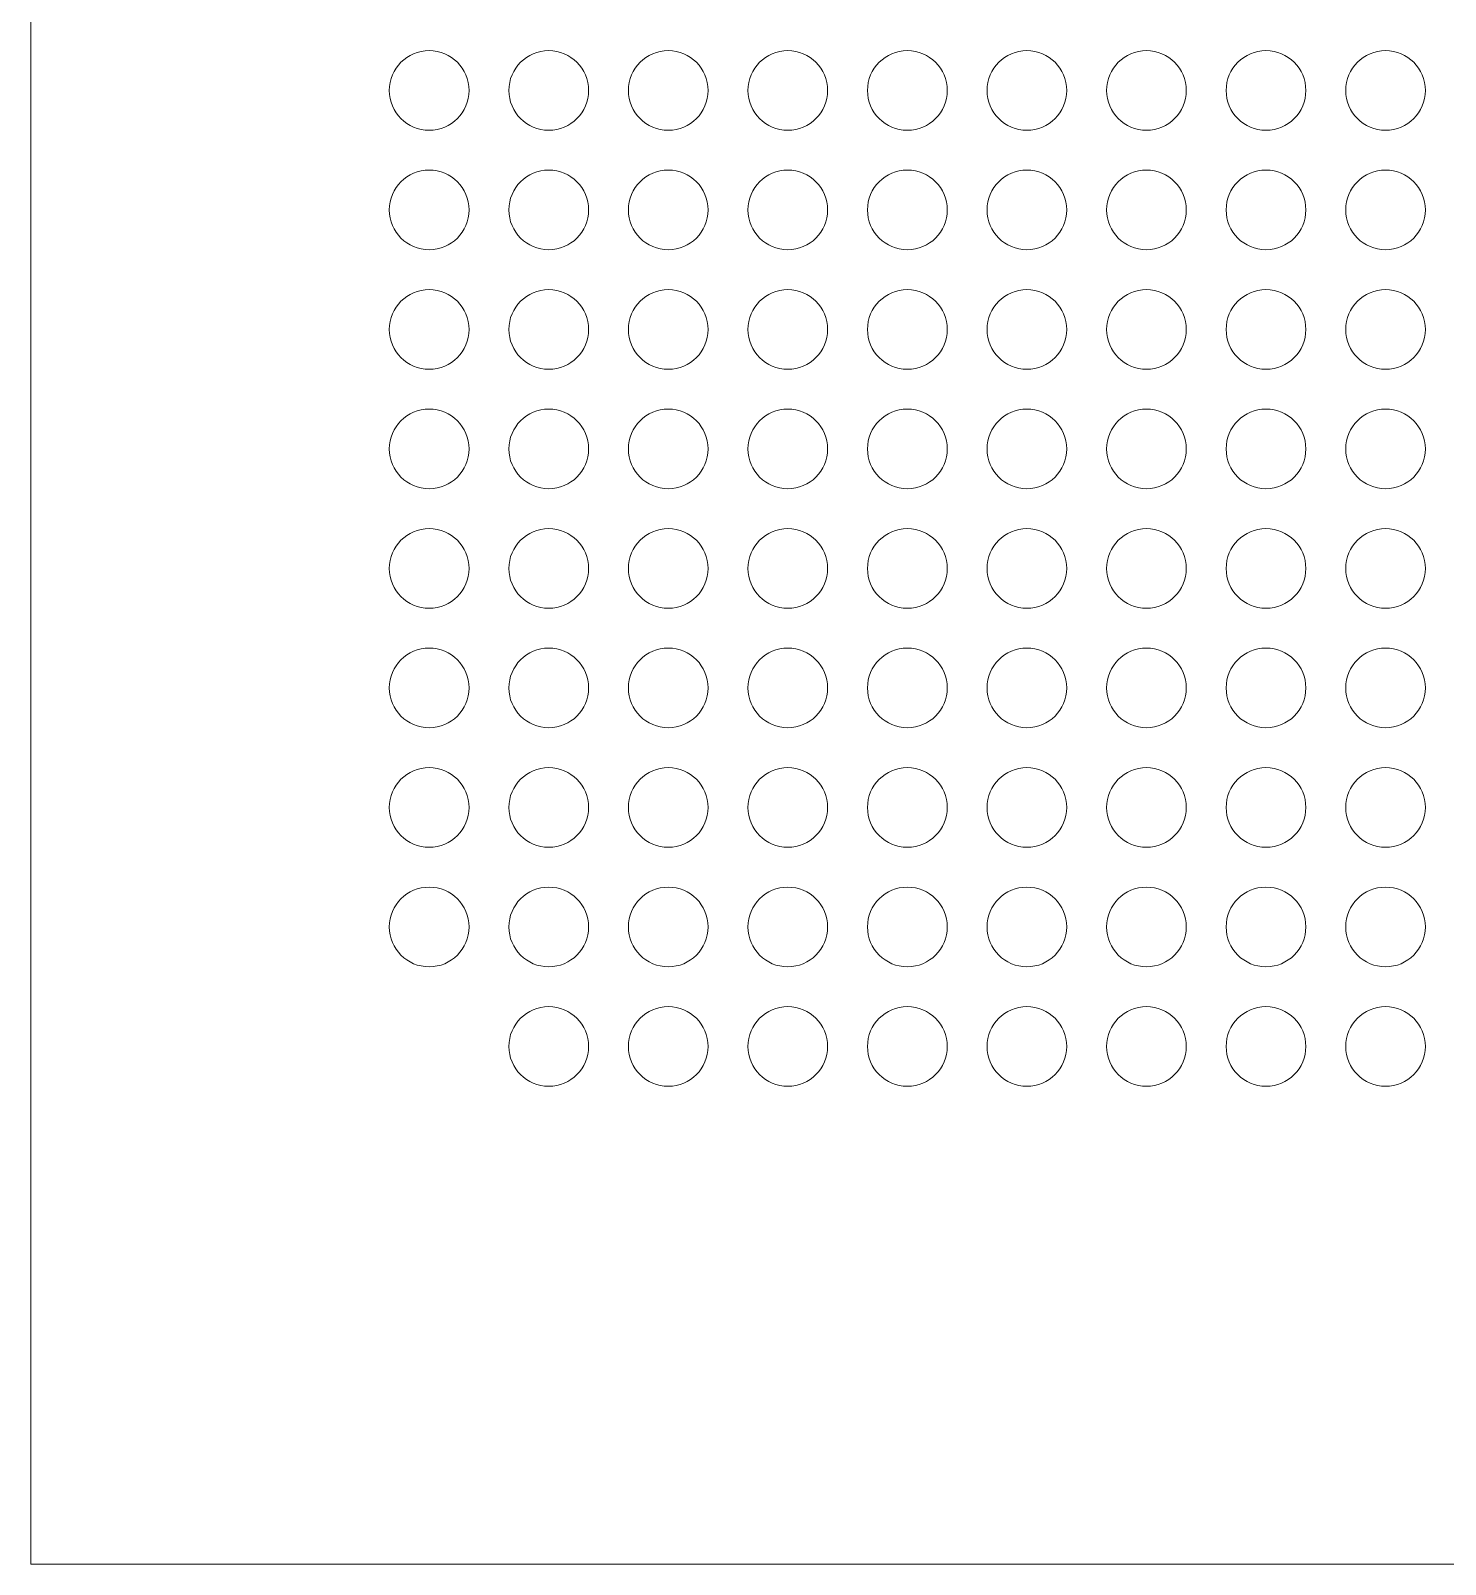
# Model space of a CAD drawing. Header units: centimetres. Extents: x -67.6 to -20.6, y -25.4 to 27.8.
# Drawn here: x -59.702 to -57.927, y -24.204 to -22.279 of the extents above; entities that cross this region are included whole.
import ezdxf

# ---------------------------------------------------------------- set-up
doc = ezdxf.new("R2010")
doc.units = ezdxf.units.CM
doc.header["$MEASUREMENT"] = 0
doc.layers.add('Layer 1', color=7, linetype='Continuous')

msp = doc.modelspace()

# ---------------------------------------------------------------- linework, layer by layer
at = {"layer": 'Layer 1', "color": 250, "lineweight": 9}
for points in [[(-59.70196, -24.2043), (-59.70196, -24.2043), (-52.70196, -24.2043), (-52.70196, -24.2043), (-52.70196, -24.2043), (-52.70196, -16.9043), (-52.70196, -16.9043), (-52.70196, -16.9043), (-59.70196, -16.9043), (-59.70196, -16.9043), (-59.70196, -16.9043), (-59.70196, -24.2043), (-59.70196, -24.2043)], [(-59.20196, -22.3043), (-59.17435, -22.3043), (-59.15196, -22.32669), (-59.15196, -22.3543), (-59.15196, -22.38191), (-59.17435, -22.4043), (-59.20196, -22.4043), (-59.22957, -22.4043), (-59.25196, -22.38191), (-59.25196, -22.3543), (-59.25196, -22.32669), (-59.22957, -22.3043), (-59.20196, -22.3043)], [(-59.05196, -22.3043), (-59.02435, -22.3043), (-59.00196, -22.32669), (-59.00196, -22.3543), (-59.00196, -22.38191), (-59.02435, -22.4043), (-59.05196, -22.4043), (-59.07957, -22.4043), (-59.10196, -22.38191), (-59.10196, -22.3543), (-59.10196, -22.32669), (-59.07957, -22.3043), (-59.05196, -22.3043)], [(-58.90196, -22.3043), (-58.87435, -22.3043), (-58.85196, -22.32669), (-58.85196, -22.3543), (-58.85196, -22.38191), (-58.87435, -22.4043), (-58.90196, -22.4043), (-58.92957, -22.4043), (-58.95196, -22.38191), (-58.95196, -22.3543), (-58.95196, -22.32669), (-58.92957, -22.3043), (-58.90196, -22.3043)], [(-58.75196, -22.3043), (-58.72435, -22.3043), (-58.70196, -22.32669), (-58.70196, -22.3543), (-58.70196, -22.38191), (-58.72435, -22.4043), (-58.75196, -22.4043), (-58.77957, -22.4043), (-58.80196, -22.38191), (-58.80196, -22.3543), (-58.80196, -22.32669), (-58.77957, -22.3043), (-58.75196, -22.3043)], [(-58.60196, -22.3043), (-58.57435, -22.3043), (-58.55196, -22.32669), (-58.55196, -22.3543), (-58.55196, -22.38191), (-58.57435, -22.4043), (-58.60196, -22.4043), (-58.62957, -22.4043), (-58.65196, -22.38191), (-58.65196, -22.3543), (-58.65196, -22.32669), (-58.62957, -22.3043), (-58.60196, -22.3043)], [(-58.45196, -22.3043), (-58.42435, -22.3043), (-58.40196, -22.32669), (-58.40196, -22.3543), (-58.40196, -22.38191), (-58.42435, -22.4043), (-58.45196, -22.4043), (-58.47957, -22.4043), (-58.50196, -22.38191), (-58.50196, -22.3543), (-58.50196, -22.32669), (-58.47957, -22.3043), (-58.45196, -22.3043)], [(-58.30196, -22.3043), (-58.27435, -22.3043), (-58.25196, -22.32669), (-58.25196, -22.3543), (-58.25196, -22.38191), (-58.27435, -22.4043), (-58.30196, -22.4043), (-58.32957, -22.4043), (-58.35196, -22.38191), (-58.35196, -22.3543), (-58.35196, -22.32669), (-58.32957, -22.3043), (-58.30196, -22.3043)], [(-58.15196, -22.3043), (-58.12435, -22.3043), (-58.10196, -22.32669), (-58.10196, -22.3543), (-58.10196, -22.38191), (-58.12435, -22.4043), (-58.15196, -22.4043), (-58.17957, -22.4043), (-58.20196, -22.38191), (-58.20196, -22.3543), (-58.20196, -22.32669), (-58.17957, -22.3043), (-58.15196, -22.3043)], [(-58.00196, -22.3043), (-57.97435, -22.3043), (-57.95196, -22.32669), (-57.95196, -22.3543), (-57.95196, -22.38191), (-57.97435, -22.4043), (-58.00196, -22.4043), (-58.02957, -22.4043), (-58.05196, -22.38191), (-58.05196, -22.3543), (-58.05196, -22.32669), (-58.02957, -22.3043), (-58.00196, -22.3043)], [(-59.20196, -22.4543), (-59.17435, -22.4543), (-59.15196, -22.47669), (-59.15196, -22.5043), (-59.15196, -22.53191), (-59.17435, -22.5543), (-59.20196, -22.5543), (-59.22957, -22.5543), (-59.25196, -22.53191), (-59.25196, -22.5043), (-59.25196, -22.47669), (-59.22957, -22.4543), (-59.20196, -22.4543)], [(-59.05196, -22.4543), (-59.02435, -22.4543), (-59.00196, -22.47669), (-59.00196, -22.5043), (-59.00196, -22.53191), (-59.02435, -22.5543), (-59.05196, -22.5543), (-59.07957, -22.5543), (-59.10196, -22.53191), (-59.10196, -22.5043), (-59.10196, -22.47669), (-59.07957, -22.4543), (-59.05196, -22.4543)], [(-58.90196, -22.4543), (-58.87435, -22.4543), (-58.85196, -22.47669), (-58.85196, -22.5043), (-58.85196, -22.53191), (-58.87435, -22.5543), (-58.90196, -22.5543), (-58.92957, -22.5543), (-58.95196, -22.53191), (-58.95196, -22.5043), (-58.95196, -22.47669), (-58.92957, -22.4543), (-58.90196, -22.4543)], [(-58.75196, -22.4543), (-58.72435, -22.4543), (-58.70196, -22.47669), (-58.70196, -22.5043), (-58.70196, -22.53191), (-58.72435, -22.5543), (-58.75196, -22.5543), (-58.77957, -22.5543), (-58.80196, -22.53191), (-58.80196, -22.5043), (-58.80196, -22.47669), (-58.77957, -22.4543), (-58.75196, -22.4543)], [(-58.60196, -22.4543), (-58.57435, -22.4543), (-58.55196, -22.47669), (-58.55196, -22.5043), (-58.55196, -22.53191), (-58.57435, -22.5543), (-58.60196, -22.5543), (-58.62957, -22.5543), (-58.65196, -22.53191), (-58.65196, -22.5043), (-58.65196, -22.47669), (-58.62957, -22.4543), (-58.60196, -22.4543)], [(-58.45196, -22.4543), (-58.42435, -22.4543), (-58.40196, -22.47669), (-58.40196, -22.5043), (-58.40196, -22.53191), (-58.42435, -22.5543), (-58.45196, -22.5543), (-58.47957, -22.5543), (-58.50196, -22.53191), (-58.50196, -22.5043), (-58.50196, -22.47669), (-58.47957, -22.4543), (-58.45196, -22.4543)], [(-58.30196, -22.4543), (-58.27435, -22.4543), (-58.25196, -22.47669), (-58.25196, -22.5043), (-58.25196, -22.53191), (-58.27435, -22.5543), (-58.30196, -22.5543), (-58.32957, -22.5543), (-58.35196, -22.53191), (-58.35196, -22.5043), (-58.35196, -22.47669), (-58.32957, -22.4543), (-58.30196, -22.4543)], [(-58.15196, -22.4543), (-58.12435, -22.4543), (-58.10196, -22.47669), (-58.10196, -22.5043), (-58.10196, -22.53191), (-58.12435, -22.5543), (-58.15196, -22.5543), (-58.17957, -22.5543), (-58.20196, -22.53191), (-58.20196, -22.5043), (-58.20196, -22.47669), (-58.17957, -22.4543), (-58.15196, -22.4543)], [(-58.00196, -22.4543), (-57.97435, -22.4543), (-57.95196, -22.47669), (-57.95196, -22.5043), (-57.95196, -22.53191), (-57.97435, -22.5543), (-58.00196, -22.5543), (-58.02957, -22.5543), (-58.05196, -22.53191), (-58.05196, -22.5043), (-58.05196, -22.47669), (-58.02957, -22.4543), (-58.00196, -22.4543)], [(-59.20196, -22.6043), (-59.17435, -22.6043), (-59.15196, -22.62669), (-59.15196, -22.6543), (-59.15196, -22.68191), (-59.17435, -22.7043), (-59.20196, -22.7043), (-59.22957, -22.7043), (-59.25196, -22.68191), (-59.25196, -22.6543), (-59.25196, -22.62669), (-59.22957, -22.6043), (-59.20196, -22.6043)], [(-59.05196, -22.6043), (-59.02435, -22.6043), (-59.00196, -22.62669), (-59.00196, -22.6543), (-59.00196, -22.68191), (-59.02435, -22.7043), (-59.05196, -22.7043), (-59.07957, -22.7043), (-59.10196, -22.68191), (-59.10196, -22.6543), (-59.10196, -22.62669), (-59.07957, -22.6043), (-59.05196, -22.6043)], [(-58.90196, -22.6043), (-58.87435, -22.6043), (-58.85196, -22.62669), (-58.85196, -22.6543), (-58.85196, -22.68191), (-58.87435, -22.7043), (-58.90196, -22.7043), (-58.92957, -22.7043), (-58.95196, -22.68191), (-58.95196, -22.6543), (-58.95196, -22.62669), (-58.92957, -22.6043), (-58.90196, -22.6043)], [(-58.75196, -22.6043), (-58.72435, -22.6043), (-58.70196, -22.62669), (-58.70196, -22.6543), (-58.70196, -22.68191), (-58.72435, -22.7043), (-58.75196, -22.7043), (-58.77957, -22.7043), (-58.80196, -22.68191), (-58.80196, -22.6543), (-58.80196, -22.62669), (-58.77957, -22.6043), (-58.75196, -22.6043)], [(-58.60196, -22.6043), (-58.57435, -22.6043), (-58.55196, -22.62669), (-58.55196, -22.6543), (-58.55196, -22.68191), (-58.57435, -22.7043), (-58.60196, -22.7043), (-58.62957, -22.7043), (-58.65196, -22.68191), (-58.65196, -22.6543), (-58.65196, -22.62669), (-58.62957, -22.6043), (-58.60196, -22.6043)], [(-58.45196, -22.6043), (-58.42435, -22.6043), (-58.40196, -22.62669), (-58.40196, -22.6543), (-58.40196, -22.68191), (-58.42435, -22.7043), (-58.45196, -22.7043), (-58.47957, -22.7043), (-58.50196, -22.68191), (-58.50196, -22.6543), (-58.50196, -22.62669), (-58.47957, -22.6043), (-58.45196, -22.6043)], [(-58.30196, -22.6043), (-58.27435, -22.6043), (-58.25196, -22.62669), (-58.25196, -22.6543), (-58.25196, -22.68191), (-58.27435, -22.7043), (-58.30196, -22.7043), (-58.32957, -22.7043), (-58.35196, -22.68191), (-58.35196, -22.6543), (-58.35196, -22.62669), (-58.32957, -22.6043), (-58.30196, -22.6043)], [(-58.15196, -22.6043), (-58.12435, -22.6043), (-58.10196, -22.62669), (-58.10196, -22.6543), (-58.10196, -22.68191), (-58.12435, -22.7043), (-58.15196, -22.7043), (-58.17957, -22.7043), (-58.20196, -22.68191), (-58.20196, -22.6543), (-58.20196, -22.62669), (-58.17957, -22.6043), (-58.15196, -22.6043)], [(-58.00196, -22.6043), (-57.97435, -22.6043), (-57.95196, -22.62669), (-57.95196, -22.6543), (-57.95196, -22.68191), (-57.97435, -22.7043), (-58.00196, -22.7043), (-58.02957, -22.7043), (-58.05196, -22.68191), (-58.05196, -22.6543), (-58.05196, -22.62669), (-58.02957, -22.6043), (-58.00196, -22.6043)], [(-59.20196, -22.7543), (-59.17435, -22.7543), (-59.15196, -22.77669), (-59.15196, -22.8043), (-59.15196, -22.83191), (-59.17435, -22.8543), (-59.20196, -22.8543), (-59.22957, -22.8543), (-59.25196, -22.83191), (-59.25196, -22.8043), (-59.25196, -22.77669), (-59.22957, -22.7543), (-59.20196, -22.7543)], [(-59.05196, -22.7543), (-59.02435, -22.7543), (-59.00196, -22.77669), (-59.00196, -22.8043), (-59.00196, -22.83191), (-59.02435, -22.8543), (-59.05196, -22.8543), (-59.07957, -22.8543), (-59.10196, -22.83191), (-59.10196, -22.8043), (-59.10196, -22.77669), (-59.07957, -22.7543), (-59.05196, -22.7543)], [(-58.90196, -22.7543), (-58.87435, -22.7543), (-58.85196, -22.77669), (-58.85196, -22.8043), (-58.85196, -22.83191), (-58.87435, -22.8543), (-58.90196, -22.8543), (-58.92957, -22.8543), (-58.95196, -22.83191), (-58.95196, -22.8043), (-58.95196, -22.77669), (-58.92957, -22.7543), (-58.90196, -22.7543)], [(-58.75196, -22.7543), (-58.72435, -22.7543), (-58.70196, -22.77669), (-58.70196, -22.8043), (-58.70196, -22.83191), (-58.72435, -22.8543), (-58.75196, -22.8543), (-58.77957, -22.8543), (-58.80196, -22.83191), (-58.80196, -22.8043), (-58.80196, -22.77669), (-58.77957, -22.7543), (-58.75196, -22.7543)], [(-58.60196, -22.7543), (-58.57435, -22.7543), (-58.55196, -22.77669), (-58.55196, -22.8043), (-58.55196, -22.83191), (-58.57435, -22.8543), (-58.60196, -22.8543), (-58.62957, -22.8543), (-58.65196, -22.83191), (-58.65196, -22.8043), (-58.65196, -22.77669), (-58.62957, -22.7543), (-58.60196, -22.7543)], [(-58.45196, -22.7543), (-58.42435, -22.7543), (-58.40196, -22.77669), (-58.40196, -22.8043), (-58.40196, -22.83191), (-58.42435, -22.8543), (-58.45196, -22.8543), (-58.47957, -22.8543), (-58.50196, -22.83191), (-58.50196, -22.8043), (-58.50196, -22.77669), (-58.47957, -22.7543), (-58.45196, -22.7543)], [(-58.30196, -22.7543), (-58.27435, -22.7543), (-58.25196, -22.77669), (-58.25196, -22.8043), (-58.25196, -22.83191), (-58.27435, -22.8543), (-58.30196, -22.8543), (-58.32957, -22.8543), (-58.35196, -22.83191), (-58.35196, -22.8043), (-58.35196, -22.77669), (-58.32957, -22.7543), (-58.30196, -22.7543)], [(-58.15196, -22.7543), (-58.12435, -22.7543), (-58.10196, -22.77669), (-58.10196, -22.8043), (-58.10196, -22.83191), (-58.12435, -22.8543), (-58.15196, -22.8543), (-58.17957, -22.8543), (-58.20196, -22.83191), (-58.20196, -22.8043), (-58.20196, -22.77669), (-58.17957, -22.7543), (-58.15196, -22.7543)], [(-58.00196, -22.7543), (-57.97435, -22.7543), (-57.95196, -22.77669), (-57.95196, -22.8043), (-57.95196, -22.83191), (-57.97435, -22.8543), (-58.00196, -22.8543), (-58.02957, -22.8543), (-58.05196, -22.83191), (-58.05196, -22.8043), (-58.05196, -22.77669), (-58.02957, -22.7543), (-58.00196, -22.7543)], [(-59.20196, -22.9043), (-59.17435, -22.9043), (-59.15196, -22.92669), (-59.15196, -22.9543), (-59.15196, -22.98191), (-59.17435, -23.0043), (-59.20196, -23.0043), (-59.22957, -23.0043), (-59.25196, -22.98191), (-59.25196, -22.9543), (-59.25196, -22.92669), (-59.22957, -22.9043), (-59.20196, -22.9043)], [(-59.05196, -22.9043), (-59.02435, -22.9043), (-59.00196, -22.92669), (-59.00196, -22.9543), (-59.00196, -22.98191), (-59.02435, -23.0043), (-59.05196, -23.0043), (-59.07957, -23.0043), (-59.10196, -22.98191), (-59.10196, -22.9543), (-59.10196, -22.92669), (-59.07957, -22.9043), (-59.05196, -22.9043)], [(-58.90196, -22.9043), (-58.87435, -22.9043), (-58.85196, -22.92669), (-58.85196, -22.9543), (-58.85196, -22.98191), (-58.87435, -23.0043), (-58.90196, -23.0043), (-58.92957, -23.0043), (-58.95196, -22.98191), (-58.95196, -22.9543), (-58.95196, -22.92669), (-58.92957, -22.9043), (-58.90196, -22.9043)], [(-58.75196, -22.9043), (-58.72435, -22.9043), (-58.70196, -22.92669), (-58.70196, -22.9543), (-58.70196, -22.98191), (-58.72435, -23.0043), (-58.75196, -23.0043), (-58.77957, -23.0043), (-58.80196, -22.98191), (-58.80196, -22.9543), (-58.80196, -22.92669), (-58.77957, -22.9043), (-58.75196, -22.9043)], [(-58.60196, -22.9043), (-58.57435, -22.9043), (-58.55196, -22.92669), (-58.55196, -22.9543), (-58.55196, -22.98191), (-58.57435, -23.0043), (-58.60196, -23.0043), (-58.62957, -23.0043), (-58.65196, -22.98191), (-58.65196, -22.9543), (-58.65196, -22.92669), (-58.62957, -22.9043), (-58.60196, -22.9043)], [(-58.45196, -22.9043), (-58.42435, -22.9043), (-58.40196, -22.92669), (-58.40196, -22.9543), (-58.40196, -22.98191), (-58.42435, -23.0043), (-58.45196, -23.0043), (-58.47957, -23.0043), (-58.50196, -22.98191), (-58.50196, -22.9543), (-58.50196, -22.92669), (-58.47957, -22.9043), (-58.45196, -22.9043)], [(-58.30196, -22.9043), (-58.27435, -22.9043), (-58.25196, -22.92669), (-58.25196, -22.9543), (-58.25196, -22.98191), (-58.27435, -23.0043), (-58.30196, -23.0043), (-58.32957, -23.0043), (-58.35196, -22.98191), (-58.35196, -22.9543), (-58.35196, -22.92669), (-58.32957, -22.9043), (-58.30196, -22.9043)], [(-58.15196, -22.9043), (-58.12435, -22.9043), (-58.10196, -22.92669), (-58.10196, -22.9543), (-58.10196, -22.98191), (-58.12435, -23.0043), (-58.15196, -23.0043), (-58.17957, -23.0043), (-58.20196, -22.98191), (-58.20196, -22.9543), (-58.20196, -22.92669), (-58.17957, -22.9043), (-58.15196, -22.9043)], [(-58.00196, -22.9043), (-57.97435, -22.9043), (-57.95196, -22.92669), (-57.95196, -22.9543), (-57.95196, -22.98191), (-57.97435, -23.0043), (-58.00196, -23.0043), (-58.02957, -23.0043), (-58.05196, -22.98191), (-58.05196, -22.9543), (-58.05196, -22.92669), (-58.02957, -22.9043), (-58.00196, -22.9043)], [(-59.20196, -23.0543), (-59.17435, -23.0543), (-59.15196, -23.07669), (-59.15196, -23.1043), (-59.15196, -23.13191), (-59.17435, -23.1543), (-59.20196, -23.1543), (-59.22957, -23.1543), (-59.25196, -23.13191), (-59.25196, -23.1043), (-59.25196, -23.07669), (-59.22957, -23.0543), (-59.20196, -23.0543)], [(-59.05196, -23.0543), (-59.02435, -23.0543), (-59.00196, -23.07669), (-59.00196, -23.1043), (-59.00196, -23.13191), (-59.02435, -23.1543), (-59.05196, -23.1543), (-59.07957, -23.1543), (-59.10196, -23.13191), (-59.10196, -23.1043), (-59.10196, -23.07669), (-59.07957, -23.0543), (-59.05196, -23.0543)], [(-58.90196, -23.0543), (-58.87435, -23.0543), (-58.85196, -23.07669), (-58.85196, -23.1043), (-58.85196, -23.13191), (-58.87435, -23.1543), (-58.90196, -23.1543), (-58.92957, -23.1543), (-58.95196, -23.13191), (-58.95196, -23.1043), (-58.95196, -23.07669), (-58.92957, -23.0543), (-58.90196, -23.0543)], [(-58.75196, -23.0543), (-58.72435, -23.0543), (-58.70196, -23.07669), (-58.70196, -23.1043), (-58.70196, -23.13191), (-58.72435, -23.1543), (-58.75196, -23.1543), (-58.77957, -23.1543), (-58.80196, -23.13191), (-58.80196, -23.1043), (-58.80196, -23.07669), (-58.77957, -23.0543), (-58.75196, -23.0543)], [(-58.60196, -23.0543), (-58.57435, -23.0543), (-58.55196, -23.07669), (-58.55196, -23.1043), (-58.55196, -23.13191), (-58.57435, -23.1543), (-58.60196, -23.1543), (-58.62957, -23.1543), (-58.65196, -23.13191), (-58.65196, -23.1043), (-58.65196, -23.07669), (-58.62957, -23.0543), (-58.60196, -23.0543)], [(-58.45196, -23.0543), (-58.42435, -23.0543), (-58.40196, -23.07669), (-58.40196, -23.1043), (-58.40196, -23.13191), (-58.42435, -23.1543), (-58.45196, -23.1543), (-58.47957, -23.1543), (-58.50196, -23.13191), (-58.50196, -23.1043), (-58.50196, -23.07669), (-58.47957, -23.0543), (-58.45196, -23.0543)], [(-58.30196, -23.0543), (-58.27435, -23.0543), (-58.25196, -23.07669), (-58.25196, -23.1043), (-58.25196, -23.13191), (-58.27435, -23.1543), (-58.30196, -23.1543), (-58.32957, -23.1543), (-58.35196, -23.13191), (-58.35196, -23.1043), (-58.35196, -23.07669), (-58.32957, -23.0543), (-58.30196, -23.0543)], [(-58.15196, -23.0543), (-58.12435, -23.0543), (-58.10196, -23.07669), (-58.10196, -23.1043), (-58.10196, -23.13191), (-58.12435, -23.1543), (-58.15196, -23.1543), (-58.17957, -23.1543), (-58.20196, -23.13191), (-58.20196, -23.1043), (-58.20196, -23.07669), (-58.17957, -23.0543), (-58.15196, -23.0543)], [(-58.00196, -23.0543), (-57.97435, -23.0543), (-57.95196, -23.07669), (-57.95196, -23.1043), (-57.95196, -23.13191), (-57.97435, -23.1543), (-58.00196, -23.1543), (-58.02957, -23.1543), (-58.05196, -23.13191), (-58.05196, -23.1043), (-58.05196, -23.07669), (-58.02957, -23.0543), (-58.00196, -23.0543)], [(-59.20196, -23.2043), (-59.17435, -23.2043), (-59.15196, -23.22669), (-59.15196, -23.2543), (-59.15196, -23.28191), (-59.17435, -23.3043), (-59.20196, -23.3043), (-59.22957, -23.3043), (-59.25196, -23.28191), (-59.25196, -23.2543), (-59.25196, -23.22669), (-59.22957, -23.2043), (-59.20196, -23.2043)], [(-59.05196, -23.2043), (-59.02435, -23.2043), (-59.00196, -23.22669), (-59.00196, -23.2543), (-59.00196, -23.28191), (-59.02435, -23.3043), (-59.05196, -23.3043), (-59.07957, -23.3043), (-59.10196, -23.28191), (-59.10196, -23.2543), (-59.10196, -23.22669), (-59.07957, -23.2043), (-59.05196, -23.2043)], [(-58.90196, -23.2043), (-58.87435, -23.2043), (-58.85196, -23.22669), (-58.85196, -23.2543), (-58.85196, -23.28191), (-58.87435, -23.3043), (-58.90196, -23.3043), (-58.92957, -23.3043), (-58.95196, -23.28191), (-58.95196, -23.2543), (-58.95196, -23.22669), (-58.92957, -23.2043), (-58.90196, -23.2043)], [(-58.75196, -23.2043), (-58.72435, -23.2043), (-58.70196, -23.22669), (-58.70196, -23.2543), (-58.70196, -23.28191), (-58.72435, -23.3043), (-58.75196, -23.3043), (-58.77957, -23.3043), (-58.80196, -23.28191), (-58.80196, -23.2543), (-58.80196, -23.22669), (-58.77957, -23.2043), (-58.75196, -23.2043)], [(-58.60196, -23.2043), (-58.57435, -23.2043), (-58.55196, -23.22669), (-58.55196, -23.2543), (-58.55196, -23.28191), (-58.57435, -23.3043), (-58.60196, -23.3043), (-58.62957, -23.3043), (-58.65196, -23.28191), (-58.65196, -23.2543), (-58.65196, -23.22669), (-58.62957, -23.2043), (-58.60196, -23.2043)], [(-58.45196, -23.2043), (-58.42435, -23.2043), (-58.40196, -23.22669), (-58.40196, -23.2543), (-58.40196, -23.28191), (-58.42435, -23.3043), (-58.45196, -23.3043), (-58.47957, -23.3043), (-58.50196, -23.28191), (-58.50196, -23.2543), (-58.50196, -23.22669), (-58.47957, -23.2043), (-58.45196, -23.2043)], [(-58.30196, -23.2043), (-58.27435, -23.2043), (-58.25196, -23.22669), (-58.25196, -23.2543), (-58.25196, -23.28191), (-58.27435, -23.3043), (-58.30196, -23.3043), (-58.32957, -23.3043), (-58.35196, -23.28191), (-58.35196, -23.2543), (-58.35196, -23.22669), (-58.32957, -23.2043), (-58.30196, -23.2043)], [(-58.15196, -23.2043), (-58.12435, -23.2043), (-58.10196, -23.22669), (-58.10196, -23.2543), (-58.10196, -23.28191), (-58.12435, -23.3043), (-58.15196, -23.3043), (-58.17957, -23.3043), (-58.20196, -23.28191), (-58.20196, -23.2543), (-58.20196, -23.22669), (-58.17957, -23.2043), (-58.15196, -23.2043)], [(-58.00196, -23.2043), (-57.97435, -23.2043), (-57.95196, -23.22669), (-57.95196, -23.2543), (-57.95196, -23.28191), (-57.97435, -23.3043), (-58.00196, -23.3043), (-58.02957, -23.3043), (-58.05196, -23.28191), (-58.05196, -23.2543), (-58.05196, -23.22669), (-58.02957, -23.2043), (-58.00196, -23.2043)], [(-59.20196, -23.3543), (-59.17435, -23.3543), (-59.15196, -23.37669), (-59.15196, -23.4043), (-59.15196, -23.43191), (-59.17435, -23.4543), (-59.20196, -23.4543), (-59.22957, -23.4543), (-59.25196, -23.43191), (-59.25196, -23.4043), (-59.25196, -23.37669), (-59.22957, -23.3543), (-59.20196, -23.3543)], [(-59.05196, -23.3543), (-59.02435, -23.3543), (-59.00196, -23.37669), (-59.00196, -23.4043), (-59.00196, -23.43191), (-59.02435, -23.4543), (-59.05196, -23.4543), (-59.07957, -23.4543), (-59.10196, -23.43191), (-59.10196, -23.4043), (-59.10196, -23.37669), (-59.07957, -23.3543), (-59.05196, -23.3543)], [(-58.90196, -23.3543), (-58.87435, -23.3543), (-58.85196, -23.37669), (-58.85196, -23.4043), (-58.85196, -23.43191), (-58.87435, -23.4543), (-58.90196, -23.4543), (-58.92957, -23.4543), (-58.95196, -23.43191), (-58.95196, -23.4043), (-58.95196, -23.37669), (-58.92957, -23.3543), (-58.90196, -23.3543)], [(-58.75196, -23.3543), (-58.72435, -23.3543), (-58.70196, -23.37669), (-58.70196, -23.4043), (-58.70196, -23.43191), (-58.72435, -23.4543), (-58.75196, -23.4543), (-58.77957, -23.4543), (-58.80196, -23.43191), (-58.80196, -23.4043), (-58.80196, -23.37669), (-58.77957, -23.3543), (-58.75196, -23.3543)], [(-58.60196, -23.3543), (-58.57435, -23.3543), (-58.55196, -23.37669), (-58.55196, -23.4043), (-58.55196, -23.43191), (-58.57435, -23.4543), (-58.60196, -23.4543), (-58.62957, -23.4543), (-58.65196, -23.43191), (-58.65196, -23.4043), (-58.65196, -23.37669), (-58.62957, -23.3543), (-58.60196, -23.3543)], [(-58.45196, -23.3543), (-58.42435, -23.3543), (-58.40196, -23.37669), (-58.40196, -23.4043), (-58.40196, -23.43191), (-58.42435, -23.4543), (-58.45196, -23.4543), (-58.47957, -23.4543), (-58.50196, -23.43191), (-58.50196, -23.4043), (-58.50196, -23.37669), (-58.47957, -23.3543), (-58.45196, -23.3543)], [(-58.30196, -23.3543), (-58.27435, -23.3543), (-58.25196, -23.37669), (-58.25196, -23.4043), (-58.25196, -23.43191), (-58.27435, -23.4543), (-58.30196, -23.4543), (-58.32957, -23.4543), (-58.35196, -23.43191), (-58.35196, -23.4043), (-58.35196, -23.37669), (-58.32957, -23.3543), (-58.30196, -23.3543)], [(-58.15196, -23.3543), (-58.12435, -23.3543), (-58.10196, -23.37669), (-58.10196, -23.4043), (-58.10196, -23.43191), (-58.12435, -23.4543), (-58.15196, -23.4543), (-58.17957, -23.4543), (-58.20196, -23.43191), (-58.20196, -23.4043), (-58.20196, -23.37669), (-58.17957, -23.3543), (-58.15196, -23.3543)], [(-58.00196, -23.3543), (-57.97435, -23.3543), (-57.95196, -23.37669), (-57.95196, -23.4043), (-57.95196, -23.43191), (-57.97435, -23.4543), (-58.00196, -23.4543), (-58.02957, -23.4543), (-58.05196, -23.43191), (-58.05196, -23.4043), (-58.05196, -23.37669), (-58.02957, -23.3543), (-58.00196, -23.3543)], [(-59.05196, -23.5043), (-59.02435, -23.5043), (-59.00196, -23.52669), (-59.00196, -23.5543), (-59.00196, -23.58191), (-59.02435, -23.6043), (-59.05196, -23.6043), (-59.07957, -23.6043), (-59.10196, -23.58191), (-59.10196, -23.5543), (-59.10196, -23.52669), (-59.07957, -23.5043), (-59.05196, -23.5043)], [(-58.90196, -23.5043), (-58.87435, -23.5043), (-58.85196, -23.52669), (-58.85196, -23.5543), (-58.85196, -23.58191), (-58.87435, -23.6043), (-58.90196, -23.6043), (-58.92957, -23.6043), (-58.95196, -23.58191), (-58.95196, -23.5543), (-58.95196, -23.52669), (-58.92957, -23.5043), (-58.90196, -23.5043)], [(-58.75196, -23.5043), (-58.72435, -23.5043), (-58.70196, -23.52669), (-58.70196, -23.5543), (-58.70196, -23.58191), (-58.72435, -23.6043), (-58.75196, -23.6043), (-58.77957, -23.6043), (-58.80196, -23.58191), (-58.80196, -23.5543), (-58.80196, -23.52669), (-58.77957, -23.5043), (-58.75196, -23.5043)], [(-58.60196, -23.5043), (-58.57435, -23.5043), (-58.55196, -23.52669), (-58.55196, -23.5543), (-58.55196, -23.58191), (-58.57435, -23.6043), (-58.60196, -23.6043), (-58.62957, -23.6043), (-58.65196, -23.58191), (-58.65196, -23.5543), (-58.65196, -23.52669), (-58.62957, -23.5043), (-58.60196, -23.5043)], [(-58.45196, -23.5043), (-58.42435, -23.5043), (-58.40196, -23.52669), (-58.40196, -23.5543), (-58.40196, -23.58191), (-58.42435, -23.6043), (-58.45196, -23.6043), (-58.47957, -23.6043), (-58.50196, -23.58191), (-58.50196, -23.5543), (-58.50196, -23.52669), (-58.47957, -23.5043), (-58.45196, -23.5043)], [(-58.30196, -23.5043), (-58.27435, -23.5043), (-58.25196, -23.52669), (-58.25196, -23.5543), (-58.25196, -23.58191), (-58.27435, -23.6043), (-58.30196, -23.6043), (-58.32957, -23.6043), (-58.35196, -23.58191), (-58.35196, -23.5543), (-58.35196, -23.52669), (-58.32957, -23.5043), (-58.30196, -23.5043)], [(-58.15196, -23.5043), (-58.12435, -23.5043), (-58.10196, -23.52669), (-58.10196, -23.5543), (-58.10196, -23.58191), (-58.12435, -23.6043), (-58.15196, -23.6043), (-58.17957, -23.6043), (-58.20196, -23.58191), (-58.20196, -23.5543), (-58.20196, -23.52669), (-58.17957, -23.5043), (-58.15196, -23.5043)], [(-58.00196, -23.5043), (-57.97435, -23.5043), (-57.95196, -23.52669), (-57.95196, -23.5543), (-57.95196, -23.58191), (-57.97435, -23.6043), (-58.00196, -23.6043), (-58.02957, -23.6043), (-58.05196, -23.58191), (-58.05196, -23.5543), (-58.05196, -23.52669), (-58.02957, -23.5043), (-58.00196, -23.5043)]]:
    msp.add_open_spline(points, degree=3, knots=[0, 0, 0, 0, 0.25, 0.25, 0.25, 0.5, 0.5, 0.5, 0.75, 0.75, 0.75, 1, 1, 1, 1], dxfattribs=at)

doc.saveas('drawing.dxf')
